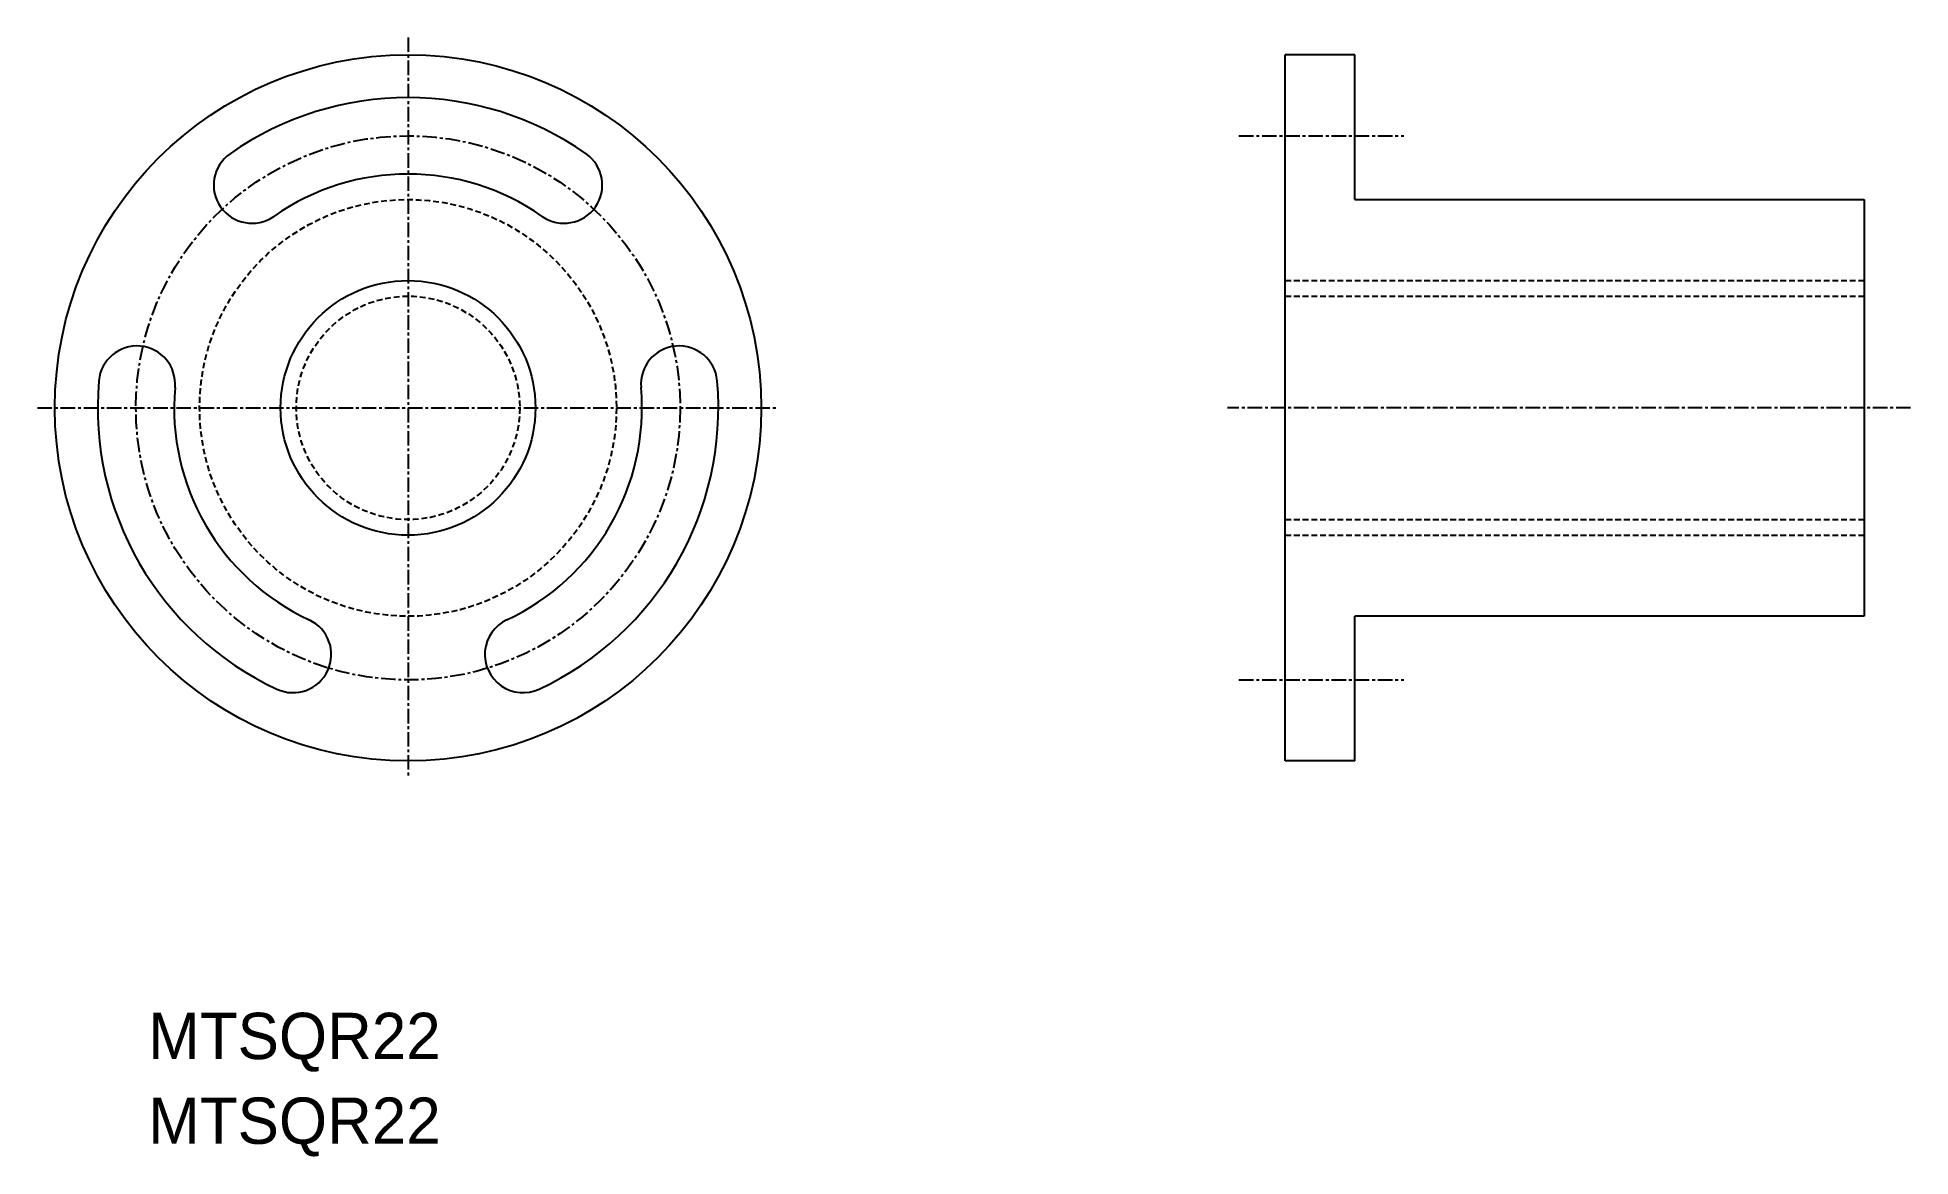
# Model space of a CAD drawing. Extents: x 434 to 596, y 139 to 236.
import ezdxf

# ---------------------------------------------------------------- set-up
doc = ezdxf.new("R2010")
doc.units = 0
doc.linetypes.add('CENTER', pattern=[2, 1.25, -0.25, 0.25, -0.25])
doc.linetypes.add('DASHED', pattern=[0.75, 0.5, -0.25])
doc.layers.get('0').update_dxf_attribs({"linetype": 'CONTINUOUS'})
doc.layers.add('CENTER', color=1, linetype='CENTER')

msp = doc.modelspace()

# ---------------------------------------------------------------- linework, layer by layer
at = {"color": 7, "linetype": 'CONTINUOUS'}
for p, q in [((542.16, 173.15), (542.16, 234.15)), ((548.16, 234.15), (542.16, 234.15)), ((548.16, 221.65), (548.16, 234.15)), ((548.16, 221.65), (592.16, 221.65)), ((592.16, 221.65), (592.16, 185.65)), ((592.16, 185.65), (548.16, 185.65)), ((548.16, 173.15), (548.16, 185.65)), ((548.16, 173.15), (542.16, 173.15))]:
    msp.add_line(p, q, dxfattribs=at)
at = {"color": 3, "linetype": 'DASHED'}
for p, q in [((542.16, 214.65), (592.16, 214.65)), ((542.16, 213.3), (592.16, 213.3)), ((542.16, 194), (592.16, 194)), ((542.16, 192.65), (592.16, 192.65))]:
    msp.add_line(p, q, dxfattribs=at)
at = {"color": 7, "linetype": 'CONTINUOUS'}
for radius in [30.5, 11]:
    msp.add_circle((466.4, 203.65), radius, dxfattribs=at)
at = {"color": 3, "linetype": 'DASHED'}
for radius in [18, 9.65]:
    msp.add_circle((466.4, 203.65), radius, dxfattribs=at)
at = {"color": 7, "linetype": 'CONTINUOUS'}
for centre, radius, start, end in [((466.4, 203.65), 26.8, 55, 125), ((452.92, 222.9), 3.3, 125, 305), ((479.88, 222.9), 3.3, 235, 55), ((466.4, 203.65), 20.2, 55, 125), ((442.99, 205.7), 3.3, 355, 175), ((489.81, 205.7), 3.3, 5, 185), ((466.4, 203.65), 26.8, 175, 245), ((466.4, 203.65), 26.8, 295, 5), ((466.4, 203.65), 20.2, 175, 245), ((466.4, 203.65), 20.2, 295, 5), ((456.47, 182.35), 3.3, 245, 65), ((476.33, 182.35), 3.3, 115, 295)]:
    msp.add_arc(centre, radius, start, end, dxfattribs=at)
at = {"layer": 'CENTER', "color": 1, "linetype": 'CENTER'}
for p, q in [((466.4, 235.65), (466.4, 171.65)), ((538.16, 227.15), (552.4, 227.15)), ((434.4, 203.65), (498.4, 203.65)), ((596.16, 203.65), (537.16, 203.65)), ((538.16, 180.15), (552.4, 180.15))]:
    msp.add_line(p, q, dxfattribs=at)
msp.add_circle((466.4, 203.65), 23.5, dxfattribs=at)

# ---------------------------------------------------------------- texts
at = {"color": 7, "linetype": 'CONTINUOUS'}
for p in [(443.96, 147.4), (443.96, 140.08)]:
    msp.add_text('MTSQR22', height=4, dxfattribs=at).set_placement(p)

doc.saveas('drawing.dxf')
